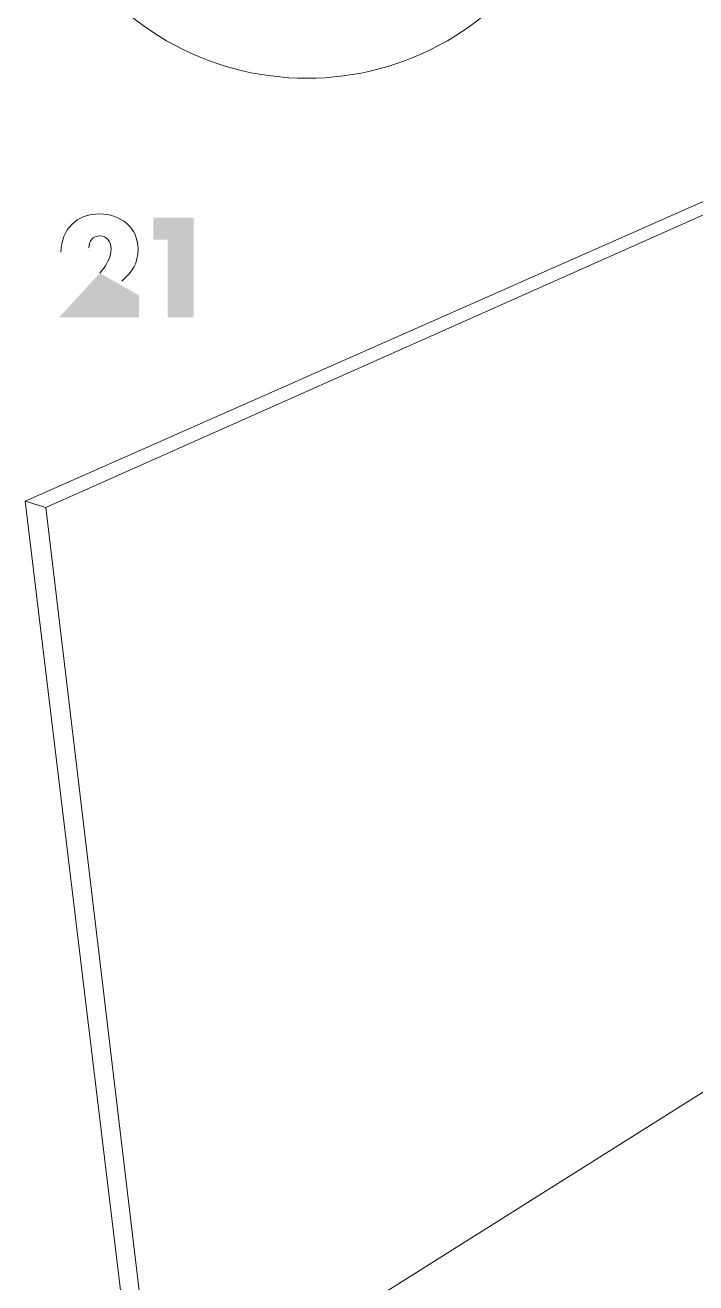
# Model space of a CAD drawing. Header units: metres. Extents: x -11.5 to 7.4, y -3.8 to 5.9.
# Drawn here: x 4.0431 to 4.2302, y -2.5699 to -2.2189 of the extents above; entities that cross this region are included whole.
import ezdxf

# ---------------------------------------------------------------- set-up
doc = ezdxf.new("R2010")
doc.units = ezdxf.units.M
doc.header["$MEASUREMENT"] = 0
doc.layers.add('PDF21_Geometry_Num_Penna__7_Num_Penna__7', color=7, linetype='Continuous', lineweight=18)

msp = doc.modelspace()

# ---------------------------------------------------------------- hatches: boundary and pattern name
at = {"layer": 'PDF21_Geometry_Num_Penna__7_Num_Penna__7', "linetype": 'Continuous', "lineweight": 18}
for points in [[(4.082838632105712, -2.278818916644514), (4.082838632105712, -2.300490995563757), (4.09006102040378, -2.300490995563757), (4.09006102040378, -2.272702183979762), (4.078858271825776, -2.272702183979762), (4.078858271825776, -2.278818916644514)], [(4.060872203086758, -2.281105289643584, 0.04348977121876775), (4.06098276865009, -2.282282198639936)], [(4.063895556990744, -2.288144630509027), (4.052542930649116, -2.300489889908123), (4.074877174442086, -2.300489889908123), (4.074877174442086, -2.294371928737112)]]:
    msp.add_hatch(color=7, dxfattribs=at).paths.add_polyline_path(points)

# ---------------------------------------------------------------- linework, layer by layer
at = {"layer": 'PDF21_Geometry_Num_Penna__7_Num_Penna__7', "color": 7, "linetype": 'Continuous', "lineweight": 18, "flags": 128}
msp.add_lwpolyline([(4.053747972438803, -2.116413091886837, 0.1316854545499032), (4.043358495004412, -2.155427993667762, 1.000002674350034), (4.200061158198229, -2.155428255830921, 0.02495423431704678), (4.199671174417514, -2.147553268546037)], format="xyb", dxfattribs=at)
for points in [[(4.240699352256085, -2.264409152476766), (4.043073235851018, -2.35179894522776)], [(4.245958833253137, -2.265796136043447), (4.0488744881084, -2.353523768015732)], [(4.043072990149769, -2.351798699526509), (4.048875225212157, -2.35352352231448)], [(4.043072990149769, -2.351798699526509), (4.074361816066336, -2.610452092865548)], [(4.048874733809653, -2.353523890866358), (4.079716383447856, -2.612707998909389)], [(4.079716997700986, -2.612707507506885), (4.25920421918838, -2.49968738866938)]]:
    msp.add_lwpolyline(points, dxfattribs=at)
at = {"layer": 'PDF21_Geometry_Num_Penna__7_Num_Penna__7', "color": 7, "linetype": 'Continuous', "lineweight": 18}
for points in [[(4.063856244790449, -2.271597879703331), (4.057297249872372, -2.271597879703331), (4.053244407723144, -2.275908708167003), (4.053020819583962, -2.282282198639937)], [(4.074582332939869, -2.281470156002579), (4.074582332939869, -2.275425905207122), (4.069680592965506, -2.271597879703331), (4.063856244790447, -2.271597879703331)], [(4.060872203086758, -2.281105289643585), (4.060872203086758, -2.279224446560691), (4.061942232038556, -2.277712155355567), (4.063895556990738, -2.277712155355567)], [(4.063895556990744, -2.277712155355565), (4.06580956974264, -2.277712155355565), (4.067065103139583, -2.279554914744426), (4.067065103139583, -2.281326420770249)], [(4.067065103139585, -2.281326420770248), (4.067065103139585, -2.283869428726874), (4.065517185252943, -2.28637803850824), (4.063895556990746, -2.288144630509025)], [(4.070086000031054, -2.290355941775658), (4.072923849489896, -2.287774850124995), (4.074582332939867, -2.285452973295033), (4.074582332939867, -2.281470156002577)]]:
    msp.add_open_spline(points, degree=3, dxfattribs=at)

doc.saveas('drawing.dxf')
